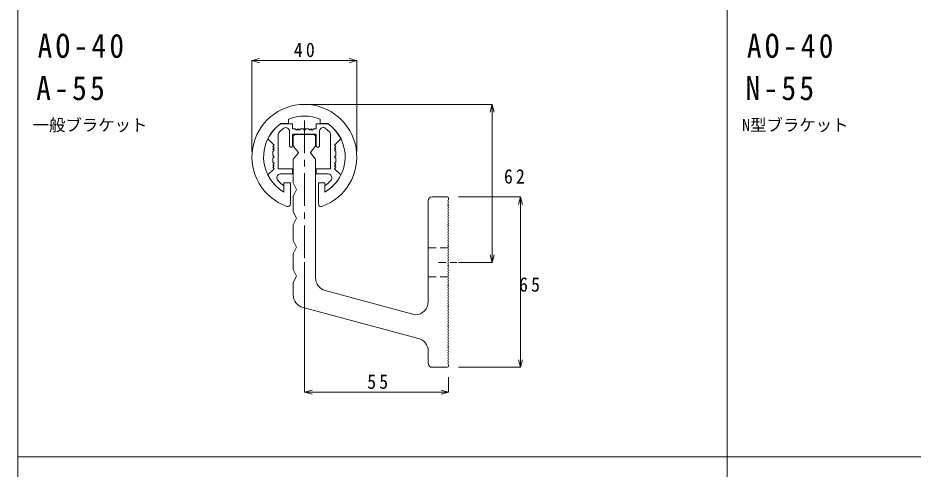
# Model space of a CAD drawing. Units: millimetres, scale not verified, with parts at other scales. Extents: x -3793 to 2769, y -1367 to 1367.
# Drawn here: x -1974 to -608, y -18 to 670 of the extents above; entities that cross this region are included whole.
import ezdxf
from ezdxf.enums import TextEntityAlignment as Align

# ---------------------------------------------------------------- set-up
doc = ezdxf.new("R2010")
doc.units = ezdxf.units.MM
doc.header["$LTSCALE"] = 10
doc.linetypes.add('CHAIN1', pattern=[8, 5, -1, 1, -1])
doc.linetypes.add('DASHED1', pattern=[1.8, 1.2, -0.6])
doc.layers.add('0-F_外枠', color=7, linetype='Continuous', lineweight=18)
doc.styles.add('ＭＳ ゴシック', font='')
doc.styles.get('ＭＳ ゴシック').set_extended_font_data('MS Gothic')

msp = doc.modelspace()

# ---------------------------------------------------------------- linework, layer by layer
at = {"layer": '0-F_外枠'}
for p, q in [((-892, -1366.99), (-892, 1367)), ((-1572.91, 508.83), (-1554.92, 508.83)), ((-1554.92, 508.83), (-1554.92, 500.83)), ((-1501.12, 508.83), (-1518.92, 508.83)), ((-1518.92, 508.83), (-1518.92, 500.83)), ((-1512.92, 515.62), (-1512.92, 509.03)), ((-1512.92, 509.03), (-1501.06, 509.03)), ((-1559.72, 474.83), (-1559.72, 496.97)), ((-1550.92, 500.83), (-1554.92, 500.83)), ((-1554.92, 474.83), (-1554.92, 492.83)), ((-1554.92, 492.83), (-1518.92, 492.83)), ((-1548.92, 498.83), (-1550.92, 500.83)), ((-1545.67, 492.63), (-1549.93, 492.63)), ((-1545.67, 492.63), (-1549.93, 492.63)), ((-1523.93, 492.63), (-1549.32, 492.63)), ((-1523.93, 492.63), (-1549.32, 492.63)), ((-1548.92, 498.83), (-1546.92, 500.83)), ((-1544.92, 498.83), (-1546.92, 500.83)), ((-1544.92, 498.83), (-1542.92, 500.83)), ((-1542.92, 500.83), (-1538.92, 500.83)), ((-1536.92, 498.83), (-1538.92, 500.83)), ((-1536.92, 498.83), (-1534.92, 500.83)), ((-1534.92, 500.83), (-1530.92, 500.83)), ((-1528.92, 498.83), (-1530.92, 500.83)), ((-1528.92, 498.83), (-1526.92, 500.83)), ((-1524.92, 498.83), (-1526.92, 500.83)), ((-1524.92, 498.83), (-1522.92, 500.83)), ((-1522.92, 500.83), (-1518.92, 500.83)), ((-1518.92, 474.83), (-1518.92, 492.83)), ((-1514.12, 474.83), (-1514.12, 496.97)), ((-1514.12, 474.83), (-1514.12, 496.83)), ((-1583.02, 476.29), (-1592.56, 485.83)), ((-1577.01, 491.32), (-1577.01, 440.27)), ((-1553.93, 475.33), (-1553.93, 488.63)), ((-1553.93, 488.63), (-1553.93, 474.63)), ((-1519.93, 475.33), (-1519.93, 488.63)), ((-1519.93, 488.63), (-1519.93, 474.63)), ((-1497.01, 491.32), (-1497.01, 440.27)), ((-1481.47, 485.83), (-1491.01, 476.29)), ((-1585.02, 470.29), (-1583.02, 468.29)), ((-1585.02, 466.29), (-1583.02, 468.29)), ((-1585.02, 466.29), (-1585.02, 460.29)), ((-1546.13, 464.88), (-1553.5, 474.08)), ((-1546.13, 464.38), (-1553.5, 455.18)), ((-1527.73, 464.88), (-1520.37, 474.08)), ((-1527.73, 464.38), (-1520.37, 455.18)), ((-1491.01, 476.29), (-1489.01, 474.29)), ((-1489.01, 474.29), (-1491.01, 472.29)), ((-1491.01, 472.29), (-1489.01, 470.29)), ((-1489.01, 470.29), (-1491.01, 468.29)), ((-1489.01, 466.29), (-1491.01, 468.29)), ((-1489.01, 460.29), (-1489.01, 466.29)), ((-1585.02, 460.29), (-1584.99, 460.26)), ((-1585.02, 456.26), (-1583, 458.27)), ((-1585.02, 456.26), (-1585.02, 450.26)), ((-1584.99, 460.26), (-1583, 458.27)), ((-1553.93, 454.63), (-1553.93, 418.63)), ((-1519.93, 273.64), (-1519.93, 454.63)), ((-1489.01, 460.29), (-1491.03, 458.27)), ((-1489.01, 456.26), (-1491.03, 458.27)), ((-1489.01, 456.26), (-1489.01, 450.26)), ((-1592.56, 430.73), (-1583.02, 440.27)), ((-1583.02, 448.27), (-1585.02, 450.27)), ((-1583.02, 448.27), (-1585.02, 446.27)), ((-1583.02, 444.27), (-1585.02, 446.27)), ((-1583.02, 444.27), (-1585.02, 442.27)), ((-1585.02, 442.27), (-1583.02, 440.27)), ((-1555.01, 440.27), (-1577.01, 440.27)), ((-1555.01, 440.27), (-1555.01, 432.27)), ((-1519.01, 440.27), (-1497.01, 440.27)), ((-1519.01, 440.27), (-1519.01, 432.27)), ((-1491.01, 448.27), (-1489.01, 450.27)), ((-1491.01, 448.27), (-1489.01, 446.27)), ((-1491.01, 444.27), (-1489.01, 446.27)), ((-1489.01, 442.27), (-1491.01, 444.27)), ((-1489.01, 442.27), (-1491.01, 440.27)), ((-1481.47, 430.73), (-1491.01, 440.27)), ((-1555.01, 432.27), (-1573.97, 432.27)), ((-1519.01, 432.27), (-1500.06, 432.27)), ((-1568.41, 414.34), (-1568.41, 404.83)), ((-1568.21, 404.46), (-1568.21, 418.91)), ((-1568.21, 418.91), (-1558.41, 418.91)), ((-1558.41, 418.91), (-1558.41, 386.64)), ((-1549.13, 408.63), (-1553.93, 418.63)), ((-1515.61, 386.64), (-1515.61, 418.91)), ((-1505.81, 418.91), (-1515.61, 418.91)), ((-1505.81, 404.46), (-1505.81, 418.91)), ((-1505.61, 414.34), (-1505.61, 404.81)), ((-1549.13, 408.63), (-1553.93, 398.63)), ((-1553.93, 398.63), (-1553.93, 374.63)), ((-1318.93, 397.42), (-1342.13, 397.42)), ((-1348.13, 391.42), (-1348.13, 237.52)), ((-1318.13, 391.42), (-1316.93, 393.42)), ((-1316.93, 389.42), (-1318.13, 391.42)), ((-1318.13, 387.42), (-1316.93, 389.42)), ((-1316.93, 385.42), (-1318.13, 387.42)), ((-1318.13, 383.42), (-1316.93, 385.42)), ((-1316.93, 381.42), (-1318.13, 383.42)), ((-1316.93, 393.42), (-1316.93, 395.42)), ((-1549.13, 364.63), (-1553.93, 374.63)), ((-1318.13, 379.42), (-1316.93, 381.42)), ((-1316.93, 377.42), (-1318.13, 379.42)), ((-1318.13, 375.42), (-1316.93, 377.42)), ((-1316.93, 373.42), (-1318.13, 375.42)), ((-1318.13, 371.42), (-1316.93, 373.42)), ((-1316.93, 369.42), (-1318.13, 371.42)), ((-1318.13, 367.42), (-1316.93, 369.42)), ((-1549.13, 364.63), (-1553.93, 354.63)), ((-1316.93, 365.42), (-1318.13, 367.42)), ((-1318.13, 363.42), (-1316.93, 365.42)), ((-1316.93, 361.42), (-1318.13, 363.42)), ((-1318.13, 359.42), (-1316.93, 361.42)), ((-1316.93, 357.42), (-1318.13, 359.42)), ((-1318.13, 355.42), (-1316.93, 357.42)), ((-1316.93, 353.42), (-1318.13, 355.42)), ((-1553.93, 354.63), (-1553.93, 330.63)), ((-1318.13, 351.42), (-1316.93, 353.42)), ((-1316.93, 349.42), (-1318.13, 351.42)), ((-1318.13, 347.42), (-1316.93, 349.42)), ((-1316.93, 345.42), (-1318.13, 347.42)), ((-1318.13, 343.42), (-1316.93, 345.42)), ((-1316.93, 341.42), (-1318.13, 343.42)), ((-1318.13, 339.42), (-1316.93, 341.42)), ((-1549.13, 320.63), (-1553.93, 330.63)), ((-1316.93, 337.42), (-1318.13, 339.42)), ((-1318.13, 335.42), (-1316.93, 337.42)), ((-1316.93, 333.42), (-1318.13, 335.42)), ((-1318.13, 331.42), (-1316.93, 333.42)), ((-1316.93, 329.42), (-1318.13, 331.42)), ((-1318.13, 327.42), (-1316.93, 329.42)), ((-1549.13, 320.63), (-1553.93, 310.63)), ((-1316.93, 325.42), (-1318.13, 327.42)), ((-1318.13, 323.42), (-1316.93, 325.42)), ((-1316.93, 321.42), (-1318.13, 323.42)), ((-1318.13, 319.42), (-1316.93, 321.42)), ((-1316.93, 317.42), (-1318.13, 319.42)), ((-1318.13, 315.42), (-1316.93, 317.42)), ((-1316.93, 313.42), (-1318.13, 315.42)), ((-1553.93, 310.63), (-1553.93, 286.63)), ((-1318.13, 311.42), (-1316.93, 313.42)), ((-1316.93, 309.42), (-1318.13, 311.42)), ((-1318.13, 307.42), (-1316.93, 309.42)), ((-1316.93, 305.42), (-1318.13, 307.42)), ((-1318.13, 303.42), (-1316.93, 305.42)), ((-1316.93, 301.42), (-1318.13, 303.42)), ((-1318.13, 299.42), (-1316.93, 301.42)), ((-1316.93, 297.42), (-1318.13, 299.42)), ((-1318.13, 295.42), (-1316.93, 297.42)), ((-1316.93, 293.42), (-1318.13, 295.42)), ((-1318.13, 291.42), (-1316.93, 293.42)), ((-1316.93, 289.42), (-1318.13, 291.42)), ((-1318.13, 287.42), (-1316.93, 289.42)), ((-1316.93, 285.42), (-1318.13, 287.42)), ((-1549.13, 276.63), (-1553.93, 286.63)), ((-1549.13, 276.63), (-1553.93, 266.63)), ((-1318.13, 283.42), (-1316.93, 285.42)), ((-1316.93, 281.42), (-1318.13, 283.42)), ((-1318.13, 279.42), (-1316.93, 281.42)), ((-1316.93, 277.42), (-1318.13, 279.42)), ((-1318.13, 275.42), (-1316.93, 277.42)), ((-1316.93, 273.42), (-1318.13, 275.42)), ((-1318.13, 271.42), (-1316.93, 273.42)), ((-1553.93, 247.96), (-1553.93, 266.63)), ((-1316.93, 269.42), (-1318.13, 271.42)), ((-1318.13, 267.42), (-1316.93, 269.42)), ((-1316.93, 265.42), (-1318.13, 267.42)), ((-1318.13, 263.42), (-1316.93, 265.42)), ((-1316.93, 261.42), (-1318.13, 263.42)), ((-1318.13, 259.42), (-1316.93, 261.42)), ((-1367.78, 217.52), (-1505.11, 254.32)), ((-1316.93, 257.42), (-1318.13, 259.42)), ((-1318.13, 255.42), (-1316.93, 257.42)), ((-1316.93, 253.42), (-1318.13, 255.42)), ((-1318.13, 251.42), (-1316.93, 253.42)), ((-1316.93, 249.42), (-1318.13, 251.42)), ((-1318.13, 247.42), (-1316.93, 249.42)), ((-1316.93, 245.42), (-1318.13, 247.42)), ((-1318.13, 243.42), (-1316.93, 245.42)), ((-1316.93, 241.42), (-1318.13, 243.42)), ((-1318.13, 239.42), (-1316.93, 241.42)), ((-1316.93, 237.42), (-1318.13, 239.42)), ((-1318.13, 235.42), (-1316.93, 237.42)), ((-1316.93, 233.42), (-1318.13, 235.42)), ((-1318.13, 231.42), (-1316.93, 233.42)), ((-1362.96, 181.44), (-1539.11, 228.64)), ((-1316.93, 229.42), (-1318.13, 231.42)), ((-1318.13, 227.42), (-1316.93, 229.42)), ((-1316.93, 225.42), (-1318.13, 227.42)), ((-1318.13, 223.42), (-1316.93, 225.42)), ((-1316.93, 221.42), (-1318.13, 223.42)), ((-1318.13, 219.42), (-1316.93, 221.42)), ((-1316.93, 217.42), (-1318.13, 219.42)), ((-1318.13, 215.42), (-1316.93, 217.42)), ((-1316.93, 213.42), (-1318.13, 215.42)), ((-1318.13, 211.42), (-1316.93, 213.42)), ((-1316.93, 209.42), (-1318.13, 211.42)), ((-1318.13, 207.42), (-1316.93, 209.42)), ((-1316.93, 205.42), (-1318.13, 207.42)), ((-1318.13, 203.42), (-1316.93, 205.42)), ((-1316.93, 201.42), (-1318.13, 203.42)), ((-1318.13, 199.42), (-1316.93, 201.42)), ((-1316.93, 197.42), (-1318.13, 199.42)), ((-1318.13, 195.42), (-1316.93, 197.42)), ((-1316.93, 193.42), (-1318.13, 195.42)), ((-1318.13, 191.42), (-1316.93, 193.42)), ((-1316.93, 189.42), (-1318.13, 191.42)), ((-1318.13, 187.42), (-1316.93, 189.42)), ((-1316.93, 185.42), (-1318.13, 187.42)), ((-1318.13, 183.42), (-1316.93, 185.42)), ((-1316.93, 181.42), (-1318.13, 183.42)), ((-1318.13, 179.42), (-1316.93, 181.42)), ((-1316.93, 177.42), (-1318.13, 179.42)), ((-1318.13, 175.42), (-1316.93, 177.42)), ((-1316.93, 173.42), (-1318.13, 175.42)), ((-1318.13, 171.42), (-1316.93, 173.42)), ((-1316.93, 169.42), (-1318.13, 171.42)), ((-1318.13, 167.42), (-1316.93, 169.42)), ((-1316.93, 165.42), (-1318.13, 167.42)), ((-1318.13, 163.42), (-1316.93, 165.42)), ((-1348.13, 143.42), (-1348.13, 162.12)), ((-1316.93, 161.42), (-1318.13, 163.42)), ((-1318.13, 159.42), (-1316.93, 161.42)), ((-1316.93, 157.42), (-1318.13, 159.42)), ((-1318.13, 155.42), (-1316.93, 157.42)), ((-1316.93, 153.42), (-1318.13, 155.42)), ((-1318.13, 151.42), (-1316.93, 153.42)), ((-1316.93, 149.42), (-1318.13, 151.42)), ((-1318.93, 137.42), (-1342.13, 137.42)), ((-1318.13, 147.42), (-1316.93, 149.42)), ((-1316.93, 145.42), (-1318.13, 147.42)), ((-1318.13, 143.42), (-1316.93, 145.42)), ((-1316.93, 141.42), (-1318.13, 143.42)), ((-1316.93, 141.42), (-1316.93, 139.42)), ((1273.23, 1), (-1974, 1))]:
    msp.add_line(p, q, dxfattribs=at)
at = {"layer": '0-F_外枠', "color": 3, "lineweight": 9}
for p, q in [((-1617.01, 605), (-1605.42, 608.11)), ((-1617.01, 605), (-1617.01, 466.27)), ((-1617.01, 605), (-1605.42, 601.89)), ((-1457.01, 605), (-1468.61, 608.11)), ((-1457.01, 605), (-1468.61, 601.89)), ((-1250.44, 538.27), (-1253.54, 526.68)), ((-1250.44, 538.27), (-1247.33, 526.68)), ((-1207.53, 397.42), (-1301.93, 397.42)), ((-1207.53, 397.42), (-1210.64, 385.82)), ((-1207.53, 397.42), (-1204.43, 385.82)), ((-1207.53, 137.42), (-1207.53, 397.42)), ((-1250.44, 297.42), (-1253.54, 309.01)), ((-1250.44, 297.42), (-1247.33, 309.01)), ((-1536.93, 99.65), (-1536.93, 297.58)), ((-1250.44, 297.42), (-1301.93, 297.42)), ((-1207.53, 137.42), (-1301.93, 137.42)), ((-1207.53, 137.42), (-1210.64, 149.01)), ((-1207.53, 137.42), (-1204.43, 149.01)), ((-1316.93, 99.65), (-1316.93, 122.35)), ((-1536.93, 99.65), (-1525.34, 102.76)), ((-1536.93, 99.65), (-1316.93, 99.65)), ((-1536.93, 99.65), (-1525.34, 96.55)), ((-1316.93, 99.65), (-1328.53, 102.76)), ((-1316.93, 99.65), (-1328.53, 96.55))]:
    msp.add_line(p, q, dxfattribs=at)
at = {"layer": '0-F_外枠', "color": 5, "linetype": 'CHAIN1'}
msp.add_line((-1536.93, 513.7), (-1536.93, 292.22), dxfattribs=at)
at = {"layer": '0-F_外枠', "color": 5, "linetype": 'DASHED1'}
for p, q in [((-1348.13, 319.42), (-1318.13, 319.42)), ((-1332.53, 297.42), (-1304.53, 297.42)), ((-1348.13, 275.42), (-1318.13, 275.42))]:
    msp.add_line(p, q, dxfattribs=at)
at = {"layer": '0-F_外枠'}
msp.add_lwpolyline([(-1974, -1366.99), (1973.99, -1366.99), (1973.99, 1367), (-1974, 1367)], close=True, dxfattribs=at)
at = {"layer": '0-F_外枠', "color": 3, "lineweight": 9}
for points in [[(-1617.01, 605), (-1457.01, 605), (-1457.01, 466.27)], [(-1250.44, 297.42), (-1250.44, 538.27), (-1536.04, 538.27)]]:
    msp.add_lwpolyline(points, dxfattribs=at)
at = {"layer": '0-F_外枠'}
for points in [[(-1561.11, 515.62), (-1561.11, 509.03), (-1572.97, 509.03)], [(-1583.02, 476.29), (-1585.02, 474.29), (-1583.02, 472.29), (-1585.02, 470.29)]]:
    msp.add_lwpolyline(points, dxfattribs=at)
for centre, radius, start, end in [((-1537.01, 458.27), 80, 289.52454, 250.47546), ((-1537.01, 458.27), 62.2, 67.21172, 112.78828), ((-1537.01, 458.27), 62.2, 125.31435, 239.89358), ((-1537.01, 458.27), 62, 125.37314, 153.61316), ((-1537.01, 458.27), 62.2, 300.10642, 54.68565), ((-1537.01, 458.27), 62, 26.38818, 54.62686), ((-1569.01, 491.32), 8, 134.07921, 180), ((-1537.01, 458.27), 54, 125.55481, 134.07921), ((-1565.68, 496.9), 5.97, 0.6654, 117.21931), ((-1549.93, 488.63), 4, 90, 180), ((-1549.93, 488.63), 4, 90, 180), ((-1523.93, 488.63), 4, 0, 90), ((-1523.93, 488.63), 4, 0, 90), ((-1508.15, 496.9), 5.97, 68.54853, 179.3346), ((-1537.01, 458.27), 54, 45.92079, 54.89935), ((-1505.01, 491.32), 8, 0, 45.92079), ((-1557.32, 475.27), 2.44, 190.38886, 349.61114), ((-1551.93, 475.33), 2, 180, 218.65981), ((-1546.45, 464.63), 0.4, 321.34019, 38.65981), ((-1527.42, 464.63), 0.4, 141.34019, 218.65981), ((-1521.93, 475.33), 2, 321.34019, 0), ((-1516.52, 475.27), 2.44, 190.38886, 349.61114), ((-1551.93, 453.93), 2, 141.34019, 180), ((-1521.93, 453.93), 2, 0, 38.65981), ((-1537.01, 458.27), 62, 206.37574, 239.54416), ((-1572.68, 426.46), 6.22, 125.3101, 216.91043), ((-1573.97, 428.27), 4, 90, 125.3101), ((-1537.01, 458.27), 62, 300.42776, 333.62293), ((-1500.06, 428.27), 4, 54.6899, 90), ((-1501.35, 426.46), 6.22, 313.44403, 54.6899), ((-1537.01, 458.27), 54, 221.17793, 234.44519), ((-1537.01, 458.27), 54, 222.28847, 234.44519), ((-1537.01, 458.27), 54, 305.55481, 317.71153), ((-1342.13, 391.42), 6, 90, 180), ((-1318.93, 395.42), 2, 0, 90), ((-1318.93, 395.42), 2, 0, 90), ((-1562.41, 386.64), 4, 250.47546, 0), ((-1511.61, 386.64), 4, 180, 289.52454), ((-1499.93, 273.64), 20, 180, 255), ((-1533.93, 247.96), 20, 180, 255), ((-1368.13, 237.52), 20, 271.01757, 0), ((-1368.13, 162.12), 20, 0, 75), ((-1342.13, 143.42), 6, 180, 270), ((-1318.93, 139.42), 2, 270, 0), ((-1318.93, 139.42), 2, 270, 0)]:
    msp.add_arc(centre, radius, start, end, dxfattribs=at)

# ---------------------------------------------------------------- texts
at = {"layer": '0-F_外枠', "color": 2, "style": 'ＭＳ ゴシック'}
for s, p in [('一般ブラケット', (-1951.52, 492.13)), ('N型ブラケット', (-869.52, 492.13))]:
    msp.add_text(s, height=18.33, dxfattribs=at).set_placement(p, align=Align.BOTTOM_LEFT)
at = {"layer": '0-F_外枠', "color": 2, "attachment_point": 7, "style": 'ＭＳ ゴシック'}
for s, insert, char_height in [('\\T1.22;\\W0.9;AO-40', (-1944, 608.7), 36.66), ('\\T1.22;\\W0.9;AO-40', (-862, 608.7), 36.66), ('\\T1.36;\\W0.9;40', (-1553.02, 610.09), 21.99), ('\\T1.22;\\W0.9;A-55', (-1946.08, 544.27), 36.66), ('\\T1.22;\\W0.9;N-55', (-864.08, 544.27), 36.66), ('\\T1.36;\\W0.9;62', (-1232.51, 417.16), 21.99), ('\\T1.36;\\W0.9;65', (-1209.48, 252.42), 21.99), ('\\T1.36;\\W0.9;55', (-1441.08, 104.29), 21.99)]:
    msp.add_mtext(s, dxfattribs=dict(at, insert=insert, char_height=char_height))

doc.saveas('drawing.dxf')
